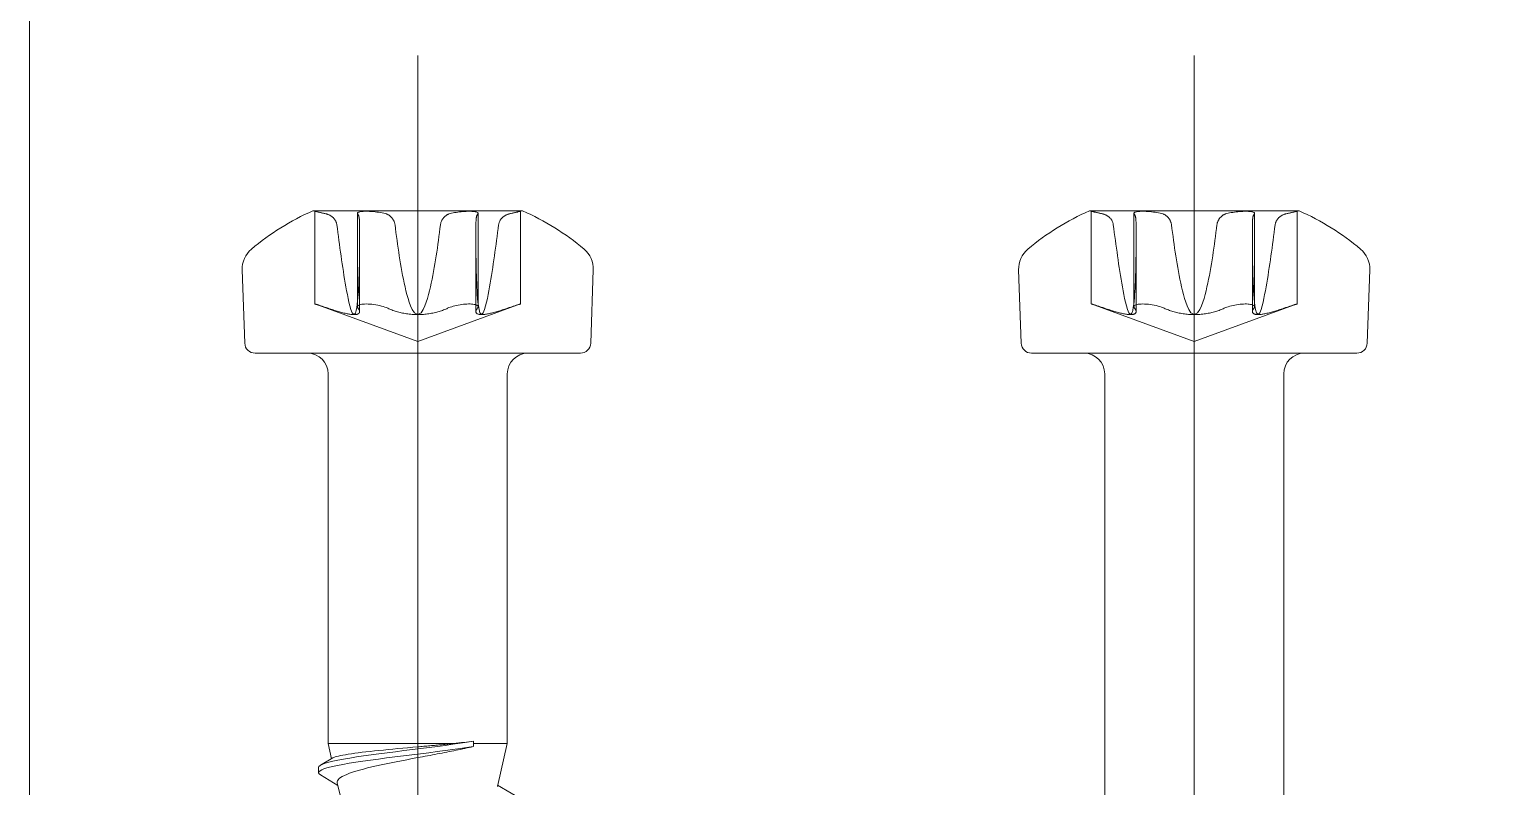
# Model space of a CAD drawing. Header units: millimetres. Extents: x 1459 to 16731, y 971 to 8404.
# Drawn here: x 5589.51 to 5618.01, y 2015.85 to 2030.46 of the extents above; entities that cross this region are included whole.
import ezdxf

# ---------------------------------------------------------------- set-up
doc = ezdxf.new("R2010")
doc.units = ezdxf.units.MM
doc.header["$LTSCALE"] = 0.5
doc.linetypes.add('CENTER', pattern=[50.8, 31.75, -6.35, 6.35, -6.35])
doc.linetypes.add('HIDDEN', pattern=[9.525, 6.35, -3.175])
doc.layers.get('0').update_dxf_attribs({"lineweight": 20})
doc.layers.add('Quincaillerie', color=150, linetype='Continuous', lineweight=20)

# ---------------------------------------------------------------- blocks, each defined once
blk = doc.blocks.new('4970082')
at = {"color": 1, "linetype": 'CENTER'}
blk.add_line((0, 5.75), (0, -24.003), dxfattribs=at)
for p, q in [((-2.025, 2.75), (2.025, 2.75)), ((-3.342, 0.193), (-3.392, 1.609)), ((3.342, 0.193), (3.392, 1.609)), ((-3.142, 0), (3.142, 0)), ((-1.73, -0.4), (-1.73, -7.538)), ((1.73, -0.4), (1.73, -7.538)), ((0.691, -7.538), (-1.73, -7.538)), ((-1.663, -7.831), (-1.73, -7.538)), ((1.079, -7.538), (1.079, -7.492)), ((1.73, -7.538), (1.079, -7.538)), ((1.079, -7.593), (1.079, -7.538)), ((1.539, -8.368), (1.73, -7.538)), ((-1.877, -7.956), (-1.638, -7.816)), ((-1.916, -8.101), (-1.916, -8.001)), ((-1.544, -8.346), (-1.879, -8.145)), ((-1.5, -8.535), (-1.554, -8.3)), ((1.544, -8.344), (2.066, -8.652))]:
    blk.add_line(p, q)
at = {"linetype": 'HIDDEN', "ltscale": 0.344074}
for p, q in [((-1.988, 2.741), (-2.022, 2.75)), ((1.988, 2.741), (2.022, 2.75))]:
    blk.add_line(p, q, dxfattribs=at)
at = {"linetype": 'HIDDEN', "ltscale": 21.647024}
for p, q in [((-1.988, 2.741), (-1.988, 0.95)), ((1.988, 2.741), (1.988, 0.95))]:
    blk.add_line(p, q, dxfattribs=at)
at = {"linetype": 'HIDDEN', "ltscale": 21.818047}
for p, q in [((-1.165, 2.701), (-1.165, 0.896)), ((1.165, 2.701), (1.165, 0.896))]:
    blk.add_line(p, q, dxfattribs=at)
at = {"linetype": 'HIDDEN', "ltscale": 17.084936}
for p, q in [((-1.123, 2.216), (-1.123, 0.803)), ((1.123, 2.216), (1.123, 0.803))]:
    blk.add_line(p, q, dxfattribs=at)
at = {"linetype": 'HIDDEN', "ltscale": 17.046312}
for q in [(-1.988, 0.95), (1.988, 0.95)]:
    blk.add_line((0, 0.227), q, dxfattribs=at)
at = {"linetype": 'HIDDEN', "ltscale": 4.042325, "flags": 128}
for points in [[(-1.76, 2.688), (-1.777, 2.692), (-1.792, 2.695), (-1.808, 2.699), (-1.823, 2.703), (-1.837, 2.706), (-1.852, 2.71), (-1.865, 2.713), (-1.878, 2.716), (-1.891, 2.719), (-1.902, 2.721), (-1.914, 2.724), (-1.924, 2.726), (-1.934, 2.729), (-1.943, 2.731), (-1.951, 2.733), (-1.959, 2.734), (-1.965, 2.736), (-1.971, 2.737), (-1.976, 2.738), (-1.98, 2.739), (-1.983, 2.74), (-1.986, 2.74), (-1.987, 2.741), (-1.988, 2.741)], [(1.76, 2.688), (1.777, 2.692), (1.792, 2.695), (1.808, 2.699), (1.823, 2.703), (1.837, 2.706), (1.852, 2.71), (1.865, 2.713), (1.878, 2.716), (1.891, 2.719), (1.902, 2.721), (1.914, 2.724), (1.924, 2.726), (1.934, 2.729), (1.943, 2.731), (1.951, 2.733), (1.959, 2.734), (1.965, 2.736), (1.971, 2.737), (1.976, 2.738), (1.98, 2.739), (1.983, 2.74), (1.986, 2.74), (1.987, 2.741), (1.988, 2.741)]]:
    blk.add_lwpolyline(points, dxfattribs=at)
at = {"linetype": 'HIDDEN', "ltscale": 0.311195, "flags": 128}
for points in [[(-1.731, 2.678), (-1.732, 2.679), (-1.733, 2.679), (-1.734, 2.68), (-1.735, 2.68), (-1.737, 2.681), (-1.738, 2.681), (-1.739, 2.681), (-1.74, 2.682), (-1.742, 2.682), (-1.743, 2.683), (-1.744, 2.683), (-1.745, 2.683), (-1.747, 2.684), (-1.748, 2.684), (-1.749, 2.685), (-1.75, 2.685), (-1.752, 2.685), (-1.753, 2.686), (-1.754, 2.686), (-1.755, 2.686), (-1.757, 2.687), (-1.758, 2.687), (-1.759, 2.687), (-1.76, 2.688)], [(1.76, 2.688), (1.759, 2.687), (1.758, 2.687), (1.757, 2.687), (1.755, 2.686), (1.754, 2.686), (1.753, 2.686), (1.752, 2.685), (1.75, 2.685), (1.749, 2.685), (1.748, 2.684), (1.747, 2.684), (1.745, 2.683), (1.744, 2.683), (1.743, 2.683), (1.742, 2.682), (1.74, 2.682), (1.739, 2.681), (1.738, 2.681), (1.737, 2.681), (1.735, 2.68), (1.734, 2.68), (1.733, 2.679), (1.732, 2.679), (1.731, 2.678)]]:
    blk.add_lwpolyline(points, dxfattribs=at)
at = {"linetype": 'HIDDEN', "ltscale": 2.656671, "flags": 128}
for points in [[(-1.731, 2.678), (-1.72, 2.674), (-1.71, 2.67), (-1.699, 2.665), (-1.69, 2.659), (-1.68, 2.653), (-1.671, 2.647), (-1.662, 2.641), (-1.653, 2.634), (-1.644, 2.627), (-1.636, 2.619), (-1.628, 2.611), (-1.621, 2.603), (-1.613, 2.595), (-1.607, 2.586), (-1.6, 2.576), (-1.594, 2.567), (-1.588, 2.557), (-1.583, 2.547), (-1.578, 2.537), (-1.574, 2.526), (-1.571, 2.515), (-1.568, 2.504), (-1.565, 2.493), (-1.563, 2.481)], [(1.153, 2.678), (1.15, 2.674), (1.147, 2.67), (1.145, 2.665), (1.142, 2.659), (1.14, 2.653), (1.138, 2.647), (1.137, 2.641), (1.135, 2.634), (1.133, 2.627), (1.132, 2.619), (1.131, 2.611), (1.13, 2.603), (1.129, 2.595), (1.128, 2.586), (1.127, 2.576), (1.127, 2.567), (1.126, 2.557), (1.126, 2.547), (1.125, 2.537), (1.125, 2.526), (1.125, 2.515), (1.125, 2.504), (1.124, 2.493), (1.124, 2.481)], [(1.731, 2.678), (1.72, 2.674), (1.71, 2.67), (1.699, 2.665), (1.69, 2.659), (1.68, 2.653), (1.671, 2.647), (1.662, 2.641), (1.653, 2.634), (1.644, 2.627), (1.636, 2.619), (1.628, 2.611), (1.621, 2.603), (1.613, 2.595), (1.607, 2.586), (1.6, 2.576), (1.594, 2.567), (1.588, 2.557), (1.583, 2.547), (1.578, 2.537), (1.574, 2.526), (1.571, 2.515), (1.568, 2.504), (1.565, 2.493), (1.563, 2.481)]]:
    blk.add_lwpolyline(points, dxfattribs=at)
at = {"linetype": 'HIDDEN', "ltscale": 8.081257, "flags": 128}
blk.add_lwpolyline([(-0.601, 2.688), (-0.628, 2.695), (-0.658, 2.703), (-0.689, 2.71), (-0.722, 2.716), (-0.755, 2.721), (-0.79, 2.726), (-0.825, 2.731), (-0.86, 2.734), (-0.895, 2.737), (-0.929, 2.739), (-0.962, 2.74), (-0.993, 2.741), (-1.023, 2.74), (-1.051, 2.739), (-1.076, 2.737), (-1.098, 2.734), (-1.118, 2.731), (-1.134, 2.726), (-1.147, 2.721), (-1.156, 2.716), (-1.162, 2.71), (-1.165, 2.703), (-1.164, 2.695), (-1.16, 2.688)], dxfattribs=at)
at = {"linetype": 'HIDDEN', "ltscale": 0.311194, "flags": 128}
for points in [[(-1.16, 2.688), (-1.16, 2.687), (-1.159, 2.687), (-1.159, 2.687), (-1.159, 2.686), (-1.158, 2.686), (-1.158, 2.686), (-1.158, 2.685), (-1.158, 2.685), (-1.157, 2.685), (-1.157, 2.684), (-1.157, 2.684), (-1.157, 2.683), (-1.156, 2.683), (-1.156, 2.683), (-1.156, 2.682), (-1.155, 2.682), (-1.155, 2.681), (-1.155, 2.681), (-1.154, 2.681), (-1.154, 2.68), (-1.154, 2.68), (-1.153, 2.679), (-1.153, 2.679), (-1.153, 2.678)], [(-0.578, 2.678), (-0.579, 2.679), (-0.58, 2.679), (-0.58, 2.68), (-0.581, 2.68), (-0.582, 2.681), (-0.583, 2.681), (-0.584, 2.681), (-0.585, 2.682), (-0.586, 2.682), (-0.587, 2.683), (-0.588, 2.683), (-0.589, 2.683), (-0.59, 2.684), (-0.591, 2.684), (-0.592, 2.685), (-0.593, 2.685), (-0.594, 2.685), (-0.595, 2.686), (-0.596, 2.686), (-0.597, 2.686), (-0.598, 2.687), (-0.599, 2.687), (-0.6, 2.687), (-0.601, 2.688)], [(0.601, 2.688), (0.6, 2.687), (0.599, 2.687), (0.598, 2.687), (0.597, 2.686), (0.596, 2.686), (0.595, 2.686), (0.594, 2.685), (0.593, 2.685), (0.592, 2.685), (0.591, 2.684), (0.59, 2.684), (0.589, 2.683), (0.588, 2.683), (0.587, 2.683), (0.586, 2.682), (0.585, 2.682), (0.584, 2.681), (0.583, 2.681), (0.582, 2.681), (0.581, 2.68), (0.58, 2.68), (0.58, 2.679), (0.579, 2.679), (0.578, 2.678)]]:
    blk.add_lwpolyline(points, dxfattribs=at)
at = {"linetype": 'HIDDEN', "ltscale": 2.656772, "flags": 128}
blk.add_lwpolyline([(-1.124, 2.481), (-1.124, 2.493), (-1.125, 2.504), (-1.125, 2.515), (-1.125, 2.526), (-1.125, 2.536), (-1.126, 2.547), (-1.126, 2.557), (-1.127, 2.567), (-1.127, 2.576), (-1.128, 2.585), (-1.129, 2.594), (-1.13, 2.603), (-1.131, 2.611), (-1.132, 2.619), (-1.133, 2.627), (-1.135, 2.634), (-1.137, 2.641), (-1.138, 2.647), (-1.14, 2.653), (-1.143, 2.659), (-1.145, 2.665), (-1.147, 2.67), (-1.15, 2.674), (-1.153, 2.678)], dxfattribs=at)
at = {"linetype": 'HIDDEN', "ltscale": 2.656672, "flags": 128}
blk.add_lwpolyline([(-0.578, 2.678), (-0.57, 2.674), (-0.562, 2.67), (-0.555, 2.665), (-0.547, 2.659), (-0.54, 2.653), (-0.532, 2.647), (-0.525, 2.641), (-0.518, 2.634), (-0.511, 2.627), (-0.504, 2.619), (-0.497, 2.611), (-0.491, 2.603), (-0.485, 2.595), (-0.479, 2.586), (-0.473, 2.576), (-0.467, 2.567), (-0.462, 2.557), (-0.458, 2.547), (-0.453, 2.537), (-0.449, 2.526), (-0.446, 2.515), (-0.443, 2.504), (-0.441, 2.493), (-0.439, 2.481)], dxfattribs=at)
at = {"linetype": 'HIDDEN', "ltscale": 2.656773, "flags": 128}
blk.add_lwpolyline([(0.439, 2.481), (0.441, 2.493), (0.443, 2.504), (0.446, 2.515), (0.449, 2.526), (0.453, 2.536), (0.457, 2.547), (0.462, 2.557), (0.467, 2.567), (0.473, 2.576), (0.478, 2.585), (0.484, 2.594), (0.491, 2.603), (0.497, 2.611), (0.504, 2.619), (0.511, 2.627), (0.518, 2.634), (0.525, 2.641), (0.532, 2.647), (0.54, 2.653), (0.547, 2.659), (0.555, 2.665), (0.562, 2.67), (0.57, 2.674), (0.578, 2.678)], dxfattribs=at)
at = {"linetype": 'HIDDEN', "ltscale": 7.484198, "flags": 128}
blk.add_lwpolyline([(1.165, 2.701), (1.164, 2.708), (1.159, 2.714), (1.152, 2.719), (1.141, 2.724), (1.128, 2.728), (1.112, 2.732), (1.093, 2.735), (1.072, 2.737), (1.048, 2.739), (1.022, 2.74), (0.995, 2.741), (0.966, 2.74), (0.936, 2.739), (0.904, 2.738), (0.872, 2.735), (0.84, 2.732), (0.807, 2.729), (0.775, 2.724), (0.743, 2.719), (0.712, 2.714), (0.682, 2.708), (0.653, 2.702), (0.626, 2.695), (0.601, 2.688)], dxfattribs=at)
at = {"linetype": 'HIDDEN', "ltscale": 0.311201, "flags": 128}
blk.add_lwpolyline([(1.153, 2.678), (1.153, 2.679), (1.153, 2.679), (1.154, 2.68), (1.154, 2.68), (1.154, 2.681), (1.155, 2.681), (1.155, 2.681), (1.155, 2.682), (1.156, 2.682), (1.156, 2.683), (1.156, 2.683), (1.157, 2.683), (1.157, 2.684), (1.157, 2.684), (1.157, 2.685), (1.158, 2.685), (1.158, 2.685), (1.158, 2.686), (1.159, 2.686), (1.159, 2.686), (1.159, 2.687), (1.159, 2.687), (1.16, 2.687), (1.16, 2.688)], dxfattribs=at)
at = {"linetype": 'HIDDEN', "ltscale": 0.598404, "flags": 128}
blk.add_lwpolyline([(1.16, 2.688), (1.16, 2.688), (1.161, 2.689), (1.161, 2.689), (1.161, 2.69), (1.162, 2.691), (1.162, 2.691), (1.162, 2.692), (1.163, 2.692), (1.163, 2.693), (1.163, 2.693), (1.164, 2.694), (1.164, 2.695), (1.164, 2.695), (1.164, 2.696), (1.164, 2.696), (1.165, 2.697), (1.165, 2.697), (1.165, 2.698), (1.165, 2.698), (1.165, 2.699), (1.165, 2.7), (1.165, 2.7), (1.165, 2.701), (1.165, 2.701)], dxfattribs=at)
at = {"linetype": 'HIDDEN', "ltscale": 22.125736, "flags": 128}
for points in [[(-1.563, 2.481), (-1.553, 2.406), (-1.544, 2.33), (-1.533, 2.255), (-1.523, 2.179), (-1.513, 2.104), (-1.503, 2.028), (-1.492, 1.953), (-1.481, 1.878), (-1.471, 1.802), (-1.46, 1.727), (-1.448, 1.652), (-1.437, 1.577), (-1.425, 1.502), (-1.413, 1.428), (-1.4, 1.353), (-1.387, 1.279), (-1.374, 1.205), (-1.36, 1.131), (-1.345, 1.058), (-1.329, 0.985), (-1.311, 0.914), (-1.291, 0.844), (-1.266, 0.781), (-1.232, 0.744)], [(-0.439, 2.481), (-0.43, 2.406), (-0.42, 2.33), (-0.41, 2.255), (-0.4, 2.179), (-0.39, 2.104), (-0.379, 2.028), (-0.368, 1.953), (-0.356, 1.878), (-0.344, 1.802), (-0.332, 1.727), (-0.319, 1.652), (-0.306, 1.577), (-0.292, 1.502), (-0.277, 1.428), (-0.262, 1.353), (-0.245, 1.279), (-0.228, 1.205), (-0.209, 1.131), (-0.188, 1.058), (-0.165, 0.985), (-0.138, 0.914), (-0.106, 0.844), (-0.064, 0.781), (0, 0.744)], [(1.124, 2.481), (1.124, 2.406), (1.123, 2.33), (1.123, 2.255), (1.123, 2.179), (1.123, 2.104), (1.124, 2.028), (1.124, 1.953), (1.125, 1.878), (1.126, 1.802), (1.127, 1.727), (1.129, 1.652), (1.131, 1.577), (1.133, 1.502), (1.136, 1.428), (1.139, 1.353), (1.142, 1.279), (1.146, 1.205), (1.151, 1.131), (1.157, 1.058), (1.164, 0.985), (1.173, 0.914), (1.185, 0.844), (1.202, 0.781), (1.232, 0.744)]]:
    blk.add_lwpolyline(points, dxfattribs=at)
at = {"linetype": 'HIDDEN', "ltscale": 22.12549, "flags": 128}
for points in [[(0, 0.744), (0.065, 0.782), (0.107, 0.846), (0.139, 0.915), (0.165, 0.987), (0.189, 1.059), (0.209, 1.133), (0.228, 1.206), (0.246, 1.28), (0.262, 1.354), (0.278, 1.429), (0.292, 1.503), (0.306, 1.578), (0.319, 1.653), (0.332, 1.728), (0.345, 1.803), (0.357, 1.878), (0.368, 1.953), (0.379, 2.029), (0.39, 2.104), (0.4, 2.179), (0.41, 2.255), (0.42, 2.33), (0.43, 2.406), (0.439, 2.481)], [(1.232, 0.744), (1.267, 0.782), (1.292, 0.846), (1.312, 0.915), (1.329, 0.987), (1.345, 1.059), (1.36, 1.133), (1.374, 1.206), (1.388, 1.28), (1.401, 1.354), (1.413, 1.429), (1.425, 1.503), (1.437, 1.578), (1.448, 1.653), (1.46, 1.728), (1.471, 1.803), (1.482, 1.878), (1.492, 1.953), (1.503, 2.029), (1.513, 2.104), (1.523, 2.179), (1.534, 2.255), (1.544, 2.33), (1.553, 2.406), (1.563, 2.481)]]:
    blk.add_lwpolyline(points, dxfattribs=at)
at = {"linetype": 'HIDDEN', "ltscale": 18.89488, "flags": 128}
blk.add_lwpolyline([(-1.232, 0.744), (-1.205, 0.774), (-1.189, 0.826), (-1.177, 0.884), (-1.169, 0.945), (-1.162, 1.006), (-1.156, 1.068), (-1.151, 1.131), (-1.147, 1.194), (-1.143, 1.257), (-1.14, 1.32), (-1.137, 1.383), (-1.135, 1.447), (-1.133, 1.511), (-1.131, 1.575), (-1.129, 1.638), (-1.128, 1.702), (-1.127, 1.766), (-1.126, 1.831), (-1.125, 1.895), (-1.124, 1.959), (-1.124, 2.023), (-1.124, 2.088), (-1.123, 2.152), (-1.123, 2.216)], dxfattribs=at)
at = {"linetype": 'HIDDEN', "ltscale": 4.389503, "flags": 128}
blk.add_lwpolyline([(-1.731, 0.868), (-1.748, 0.874), (-1.766, 0.88), (-1.783, 0.885), (-1.799, 0.891), (-1.815, 0.896), (-1.831, 0.901), (-1.846, 0.906), (-1.861, 0.911), (-1.875, 0.915), (-1.889, 0.92), (-1.902, 0.924), (-1.914, 0.927), (-1.925, 0.931), (-1.935, 0.934), (-1.945, 0.937), (-1.954, 0.94), (-1.961, 0.942), (-1.968, 0.944), (-1.974, 0.946), (-1.979, 0.947), (-1.983, 0.949), (-1.985, 0.949), (-1.987, 0.95), (-1.988, 0.95)], dxfattribs=at)
at = {"linetype": 'HIDDEN', "ltscale": 6.259865, "flags": 128}
for points in [[(-1.232, 0.744), (-1.246, 0.745), (-1.261, 0.745), (-1.277, 0.747), (-1.293, 0.749), (-1.31, 0.751), (-1.328, 0.754), (-1.346, 0.757), (-1.365, 0.761), (-1.385, 0.765), (-1.405, 0.77), (-1.425, 0.775), (-1.446, 0.78), (-1.468, 0.786), (-1.49, 0.792), (-1.513, 0.798), (-1.536, 0.805), (-1.559, 0.812), (-1.582, 0.82), (-1.606, 0.827), (-1.631, 0.835), (-1.655, 0.843), (-1.68, 0.851), (-1.705, 0.859), (-1.731, 0.868)], [(1.232, 0.744), (1.218, 0.745), (1.206, 0.745), (1.194, 0.747), (1.184, 0.749), (1.174, 0.751), (1.165, 0.754), (1.157, 0.757), (1.15, 0.761), (1.143, 0.765), (1.138, 0.77), (1.133, 0.775), (1.13, 0.78), (1.127, 0.786), (1.125, 0.792), (1.124, 0.798), (1.124, 0.805), (1.124, 0.812), (1.126, 0.82), (1.128, 0.827), (1.131, 0.835), (1.136, 0.843), (1.14, 0.851), (1.146, 0.859), (1.153, 0.868)]]:
    blk.add_lwpolyline(points, dxfattribs=at)
at = {"linetype": 'HIDDEN', "ltscale": 8.775387, "flags": 128}
blk.add_lwpolyline([(-0.578, 0.868), (-0.605, 0.88), (-0.635, 0.891), (-0.666, 0.901), (-0.7, 0.911), (-0.736, 0.92), (-0.773, 0.927), (-0.81, 0.934), (-0.848, 0.94), (-0.886, 0.944), (-0.923, 0.947), (-0.959, 0.949), (-0.993, 0.95), (-1.026, 0.949), (-1.055, 0.947), (-1.082, 0.944), (-1.105, 0.94), (-1.125, 0.934), (-1.141, 0.927), (-1.153, 0.92), (-1.161, 0.911), (-1.165, 0.901), (-1.165, 0.891), (-1.161, 0.88), (-1.153, 0.868)], dxfattribs=at)
at = {"linetype": 'HIDDEN', "ltscale": 2.175768, "flags": 128}
blk.add_lwpolyline([(-1.153, 0.868), (-1.15, 0.865), (-1.148, 0.862), (-1.146, 0.859), (-1.144, 0.856), (-1.142, 0.853), (-1.14, 0.85), (-1.138, 0.848), (-1.136, 0.845), (-1.135, 0.842), (-1.133, 0.839), (-1.132, 0.836), (-1.131, 0.834), (-1.13, 0.831), (-1.128, 0.828), (-1.127, 0.826), (-1.127, 0.823), (-1.126, 0.82), (-1.125, 0.818), (-1.125, 0.815), (-1.124, 0.813), (-1.124, 0.81), (-1.124, 0.808), (-1.123, 0.805), (-1.123, 0.803)], dxfattribs=at)
at = {"linetype": 'HIDDEN', "ltscale": 6.259864, "flags": 128}
blk.add_lwpolyline([(0, 0.744), (-0.028, 0.745), (-0.055, 0.745), (-0.082, 0.747), (-0.109, 0.749), (-0.136, 0.751), (-0.163, 0.754), (-0.189, 0.757), (-0.215, 0.761), (-0.241, 0.765), (-0.267, 0.77), (-0.292, 0.775), (-0.317, 0.78), (-0.341, 0.786), (-0.365, 0.792), (-0.389, 0.798), (-0.412, 0.805), (-0.434, 0.812), (-0.457, 0.82), (-0.478, 0.827), (-0.499, 0.835), (-0.52, 0.843), (-0.54, 0.851), (-0.559, 0.859), (-0.578, 0.868)], dxfattribs=at)
at = {"linetype": 'HIDDEN', "ltscale": 6.26229, "flags": 128}
for points in [[(0.578, 0.868), (0.559, 0.859), (0.54, 0.851), (0.52, 0.843), (0.5, 0.835), (0.479, 0.827), (0.457, 0.82), (0.435, 0.812), (0.413, 0.805), (0.39, 0.798), (0.366, 0.792), (0.342, 0.786), (0.318, 0.78), (0.293, 0.775), (0.268, 0.77), (0.242, 0.765), (0.216, 0.761), (0.19, 0.757), (0.163, 0.754), (0.137, 0.751), (0.11, 0.749), (0.083, 0.747), (0.055, 0.745), (0.028, 0.745), (0, 0.744)], [(1.731, 0.868), (1.705, 0.859), (1.68, 0.851), (1.655, 0.843), (1.631, 0.835), (1.607, 0.827), (1.583, 0.82), (1.559, 0.812), (1.536, 0.805), (1.513, 0.798), (1.491, 0.792), (1.469, 0.786), (1.447, 0.78), (1.426, 0.775), (1.405, 0.77), (1.385, 0.765), (1.365, 0.761), (1.346, 0.757), (1.328, 0.754), (1.31, 0.751), (1.293, 0.749), (1.277, 0.747), (1.261, 0.745), (1.246, 0.745), (1.232, 0.744)]]:
    blk.add_lwpolyline(points, dxfattribs=at)
at = {"linetype": 'HIDDEN', "ltscale": 7.852842, "flags": 128}
blk.add_lwpolyline([(1.165, 0.896), (1.164, 0.905), (1.159, 0.914), (1.151, 0.921), (1.139, 0.928), (1.125, 0.934), (1.108, 0.939), (1.087, 0.943), (1.064, 0.946), (1.039, 0.949), (1.011, 0.95), (0.982, 0.95), (0.95, 0.949), (0.918, 0.947), (0.885, 0.944), (0.851, 0.94), (0.817, 0.935), (0.783, 0.929), (0.75, 0.923), (0.717, 0.915), (0.686, 0.907), (0.656, 0.898), (0.628, 0.889), (0.602, 0.879), (0.578, 0.868)], dxfattribs=at)
at = {"linetype": 'HIDDEN', "ltscale": 4.389737, "flags": 128}
blk.add_lwpolyline([(1.988, 0.95), (1.987, 0.95), (1.985, 0.949), (1.983, 0.949), (1.979, 0.947), (1.974, 0.946), (1.968, 0.944), (1.962, 0.942), (1.954, 0.94), (1.945, 0.937), (1.936, 0.934), (1.925, 0.931), (1.914, 0.927), (1.902, 0.924), (1.889, 0.92), (1.875, 0.915), (1.861, 0.911), (1.846, 0.906), (1.831, 0.901), (1.815, 0.896), (1.799, 0.891), (1.783, 0.885), (1.766, 0.88), (1.748, 0.874), (1.731, 0.868)], dxfattribs=at)
at = {"linetype": 'HIDDEN', "ltscale": 4.086455, "flags": 128}
blk.add_lwpolyline([(-1.123, 0.803), (-1.123, 0.799), (-1.124, 0.794), (-1.125, 0.79), (-1.126, 0.786), (-1.128, 0.782), (-1.13, 0.779), (-1.133, 0.775), (-1.135, 0.772), (-1.139, 0.769), (-1.142, 0.766), (-1.146, 0.763), (-1.151, 0.76), (-1.155, 0.758), (-1.16, 0.755), (-1.166, 0.753), (-1.172, 0.752), (-1.178, 0.75), (-1.184, 0.748), (-1.191, 0.747), (-1.199, 0.746), (-1.206, 0.745), (-1.215, 0.745), (-1.223, 0.744), (-1.232, 0.744)], dxfattribs=at)
at = {"flags": 128}
for points in [[(-1.916, -8.001), (-1.908, -7.981), (-1.884, -7.961), (-1.845, -7.94), (-1.79, -7.92), (-1.72, -7.899), (-1.637, -7.879), (-1.541, -7.859), (-1.433, -7.838), (-1.314, -7.818), (-1.185, -7.798), (-1.047, -7.777), (-0.901, -7.757), (-0.749, -7.736), (-0.592, -7.716), (-0.431, -7.696), (-0.268, -7.675), (-0.104, -7.655), (0.059, -7.635), (0.221, -7.614), (0.379, -7.594), (0.532, -7.574), (0.68, -7.553), (0.821, -7.533), (0.955, -7.512), (1.079, -7.492)], [(-1.879, -8.145), (-1.905, -8.125), (-1.916, -8.104), (-1.91, -8.084), (-1.888, -8.063), (-1.851, -8.043), (-1.798, -8.022), (-1.729, -8.002), (-1.647, -7.981), (-1.552, -7.961), (-1.444, -7.94), (-1.326, -7.92), (-1.197, -7.899), (-1.059, -7.879), (-0.913, -7.858), (-0.76, -7.838), (-0.602, -7.817), (-0.441, -7.797), (-0.277, -7.776), (-0.112, -7.756), (0.052, -7.735), (0.215, -7.715), (0.374, -7.695), (0.528, -7.674), (0.676, -7.654), (0.818, -7.634), (0.95, -7.615), (1.073, -7.596)], [(-1.638, -7.816), (-1.62, -7.807), (-1.596, -7.798), (-1.566, -7.789), (-1.531, -7.78), (-1.491, -7.771), (-1.446, -7.762), (-1.396, -7.754), (-1.341, -7.744), (-1.281, -7.735), (-1.216, -7.726), (-1.148, -7.717), (-1.076, -7.708), (-1, -7.699), (-0.921, -7.69), (-0.838, -7.682), (-0.752, -7.673), (-0.664, -7.664), (-0.574, -7.655), (-0.481, -7.646), (-0.387, -7.637), (-0.291, -7.628), (-0.195, -7.619), (-0.097, -7.61), (0, -7.602)], [(0, -7.602), (0.029, -7.599), (0.059, -7.596), (0.088, -7.594), (0.117, -7.591), (0.147, -7.588), (0.176, -7.586), (0.206, -7.583), (0.235, -7.581), (0.264, -7.578), (0.294, -7.575), (0.323, -7.573), (0.352, -7.57), (0.381, -7.567), (0.41, -7.565), (0.439, -7.562), (0.467, -7.56), (0.496, -7.557), (0.524, -7.554), (0.552, -7.552), (0.58, -7.549), (0.608, -7.546), (0.636, -7.544), (0.664, -7.541), (0.691, -7.538)], [(1.073, -7.596), (1.033, -7.606), (0.993, -7.615), (0.952, -7.624), (0.911, -7.633), (0.869, -7.642), (0.827, -7.651), (0.784, -7.66), (0.741, -7.669), (0.697, -7.678), (0.653, -7.686), (0.608, -7.695), (0.562, -7.704), (0.516, -7.713), (0.47, -7.722), (0.424, -7.73), (0.378, -7.739), (0.331, -7.748), (0.284, -7.757), (0.237, -7.766), (0.19, -7.775), (0.143, -7.784), (0.095, -7.792), (0.048, -7.801), (0, -7.81)], [(0, -7.81), (-0.106, -7.83), (-0.21, -7.85), (-0.313, -7.869), (-0.415, -7.889), (-0.515, -7.909), (-0.612, -7.929), (-0.707, -7.949), (-0.799, -7.97), (-0.886, -7.99), (-0.97, -8.01), (-1.05, -8.031), (-1.125, -8.051), (-1.194, -8.071), (-1.258, -8.092), (-1.317, -8.112), (-1.37, -8.133), (-1.416, -8.154), (-1.457, -8.174), (-1.49, -8.195), (-1.517, -8.216), (-1.537, -8.237), (-1.55, -8.258), (-1.556, -8.279), (-1.554, -8.3)]]:
    blk.add_lwpolyline(points, dxfattribs=at)
for centre, radius, start, end in [((0, -1.822), 5, 113.8911, 129.9921), ((0, -1.822), 5, 50.0079, 66.1089), ((-2.892, 1.626), 0.5, 129.9921, 182), ((2.892, 1.626), 0.5, 358, 50.0079), ((-3.142, 0.2), 0.2, 182, 270), ((-2.13, -0.4), 0.4, 0, 90), ((2.13, -0.4), 0.4, 90, 180), ((3.142, 0.2), 0.2, 270, 358)]:
    blk.add_arc(centre, radius, start, end)
at = {"linetype": 'HIDDEN', "ltscale": 2.549482}
blk.add_ellipse((-14.909, 5.003), major_axis=(-2.638, 22.667), ratio=0.596974, start_param=4.520073, end_param=4.53181, dxfattribs=at)
at = {"linetype": 'HIDDEN', "ltscale": 0.923414}
blk.add_ellipse((0.803, 0.824), major_axis=(0.362, 0.078), ratio=0.265074, start_param=5.96322, end_param=6.225364, dxfattribs=at)
blk.add_ellipse((-0.009, -7.518), major_axis=(1.741, 0.154), ratio=0.0513, start_param=-1.161551, end_param=-0.900632)
blk = doc.blocks.new('4970081')
at = {"color": 1, "linetype": 'CENTER'}
blk.add_line((0, 5.75), (0, -42.003), dxfattribs=at)
for p, q in [((-2.025, 2.75), (2.025, 2.75)), ((-3.342, 0.193), (-3.392, 1.609)), ((3.342, 0.193), (3.392, 1.609)), ((-3.142, 0), (3.142, 0)), ((-1.73, -0.4), (-1.73, -25.538)), ((1.73, -0.4), (1.73, -25.538))]:
    blk.add_line(p, q)
at = {"linetype": 'HIDDEN', "ltscale": 0.344074}
for p, q in [((-1.988, 2.741), (-2.022, 2.75)), ((1.988, 2.741), (2.022, 2.75))]:
    blk.add_line(p, q, dxfattribs=at)
at = {"linetype": 'HIDDEN', "ltscale": 21.647024}
for p, q in [((-1.988, 2.741), (-1.988, 0.95)), ((1.988, 2.741), (1.988, 0.95))]:
    blk.add_line(p, q, dxfattribs=at)
at = {"linetype": 'HIDDEN', "ltscale": 21.818047}
for p, q in [((-1.165, 2.701), (-1.165, 0.896)), ((1.165, 2.701), (1.165, 0.896))]:
    blk.add_line(p, q, dxfattribs=at)
at = {"linetype": 'HIDDEN', "ltscale": 17.084936}
for p, q in [((-1.123, 2.216), (-1.123, 0.803)), ((1.123, 2.216), (1.123, 0.803))]:
    blk.add_line(p, q, dxfattribs=at)
at = {"linetype": 'HIDDEN', "ltscale": 17.046312}
for q in [(-1.988, 0.95), (1.988, 0.95)]:
    blk.add_line((0, 0.227), q, dxfattribs=at)
at = {"linetype": 'HIDDEN', "ltscale": 4.042325, "flags": 128}
for points in [[(-1.76, 2.688), (-1.777, 2.692), (-1.792, 2.695), (-1.808, 2.699), (-1.823, 2.703), (-1.837, 2.706), (-1.852, 2.71), (-1.865, 2.713), (-1.878, 2.716), (-1.891, 2.719), (-1.902, 2.721), (-1.914, 2.724), (-1.924, 2.726), (-1.934, 2.729), (-1.943, 2.731), (-1.951, 2.733), (-1.959, 2.734), (-1.965, 2.736), (-1.971, 2.737), (-1.976, 2.738), (-1.98, 2.739), (-1.983, 2.74), (-1.986, 2.74), (-1.987, 2.741), (-1.988, 2.741)], [(1.76, 2.688), (1.777, 2.692), (1.792, 2.695), (1.808, 2.699), (1.823, 2.703), (1.837, 2.706), (1.852, 2.71), (1.865, 2.713), (1.878, 2.716), (1.891, 2.719), (1.902, 2.721), (1.914, 2.724), (1.924, 2.726), (1.934, 2.729), (1.943, 2.731), (1.951, 2.733), (1.959, 2.734), (1.965, 2.736), (1.971, 2.737), (1.976, 2.738), (1.98, 2.739), (1.983, 2.74), (1.986, 2.74), (1.987, 2.741), (1.988, 2.741)]]:
    blk.add_lwpolyline(points, dxfattribs=at)
at = {"linetype": 'HIDDEN', "ltscale": 0.311195, "flags": 128}
for points in [[(-1.731, 2.678), (-1.732, 2.679), (-1.733, 2.679), (-1.734, 2.68), (-1.735, 2.68), (-1.737, 2.681), (-1.738, 2.681), (-1.739, 2.681), (-1.74, 2.682), (-1.742, 2.682), (-1.743, 2.683), (-1.744, 2.683), (-1.745, 2.683), (-1.747, 2.684), (-1.748, 2.684), (-1.749, 2.685), (-1.75, 2.685), (-1.752, 2.685), (-1.753, 2.686), (-1.754, 2.686), (-1.755, 2.686), (-1.757, 2.687), (-1.758, 2.687), (-1.759, 2.687), (-1.76, 2.688)], [(1.76, 2.688), (1.759, 2.687), (1.758, 2.687), (1.757, 2.687), (1.755, 2.686), (1.754, 2.686), (1.753, 2.686), (1.752, 2.685), (1.75, 2.685), (1.749, 2.685), (1.748, 2.684), (1.747, 2.684), (1.745, 2.683), (1.744, 2.683), (1.743, 2.683), (1.742, 2.682), (1.74, 2.682), (1.739, 2.681), (1.738, 2.681), (1.737, 2.681), (1.735, 2.68), (1.734, 2.68), (1.733, 2.679), (1.732, 2.679), (1.731, 2.678)]]:
    blk.add_lwpolyline(points, dxfattribs=at)
at = {"linetype": 'HIDDEN', "ltscale": 2.656671, "flags": 128}
for points in [[(-1.731, 2.678), (-1.72, 2.674), (-1.71, 2.67), (-1.699, 2.665), (-1.69, 2.659), (-1.68, 2.653), (-1.671, 2.647), (-1.662, 2.641), (-1.653, 2.634), (-1.644, 2.627), (-1.636, 2.619), (-1.628, 2.611), (-1.621, 2.603), (-1.613, 2.595), (-1.607, 2.586), (-1.6, 2.576), (-1.594, 2.567), (-1.588, 2.557), (-1.583, 2.547), (-1.578, 2.537), (-1.574, 2.526), (-1.571, 2.515), (-1.568, 2.504), (-1.565, 2.493), (-1.563, 2.481)], [(1.153, 2.678), (1.15, 2.674), (1.147, 2.67), (1.145, 2.665), (1.142, 2.659), (1.14, 2.653), (1.138, 2.647), (1.137, 2.641), (1.135, 2.634), (1.133, 2.627), (1.132, 2.619), (1.131, 2.611), (1.13, 2.603), (1.129, 2.595), (1.128, 2.586), (1.127, 2.576), (1.127, 2.567), (1.126, 2.557), (1.126, 2.547), (1.125, 2.537), (1.125, 2.526), (1.125, 2.515), (1.125, 2.504), (1.124, 2.493), (1.124, 2.481)], [(1.731, 2.678), (1.72, 2.674), (1.71, 2.67), (1.699, 2.665), (1.69, 2.659), (1.68, 2.653), (1.671, 2.647), (1.662, 2.641), (1.653, 2.634), (1.644, 2.627), (1.636, 2.619), (1.628, 2.611), (1.621, 2.603), (1.613, 2.595), (1.607, 2.586), (1.6, 2.576), (1.594, 2.567), (1.588, 2.557), (1.583, 2.547), (1.578, 2.537), (1.574, 2.526), (1.571, 2.515), (1.568, 2.504), (1.565, 2.493), (1.563, 2.481)]]:
    blk.add_lwpolyline(points, dxfattribs=at)
at = {"linetype": 'HIDDEN', "ltscale": 8.081257, "flags": 128}
blk.add_lwpolyline([(-0.601, 2.688), (-0.628, 2.695), (-0.658, 2.703), (-0.689, 2.71), (-0.722, 2.716), (-0.755, 2.721), (-0.79, 2.726), (-0.825, 2.731), (-0.86, 2.734), (-0.895, 2.737), (-0.929, 2.739), (-0.962, 2.74), (-0.993, 2.741), (-1.023, 2.74), (-1.051, 2.739), (-1.076, 2.737), (-1.098, 2.734), (-1.118, 2.731), (-1.134, 2.726), (-1.147, 2.721), (-1.156, 2.716), (-1.162, 2.71), (-1.165, 2.703), (-1.164, 2.695), (-1.16, 2.688)], dxfattribs=at)
at = {"linetype": 'HIDDEN', "ltscale": 0.311194, "flags": 128}
for points in [[(-1.16, 2.688), (-1.16, 2.687), (-1.159, 2.687), (-1.159, 2.687), (-1.159, 2.686), (-1.158, 2.686), (-1.158, 2.686), (-1.158, 2.685), (-1.158, 2.685), (-1.157, 2.685), (-1.157, 2.684), (-1.157, 2.684), (-1.157, 2.683), (-1.156, 2.683), (-1.156, 2.683), (-1.156, 2.682), (-1.155, 2.682), (-1.155, 2.681), (-1.155, 2.681), (-1.154, 2.681), (-1.154, 2.68), (-1.154, 2.68), (-1.153, 2.679), (-1.153, 2.679), (-1.153, 2.678)], [(-0.578, 2.678), (-0.579, 2.679), (-0.58, 2.679), (-0.58, 2.68), (-0.581, 2.68), (-0.582, 2.681), (-0.583, 2.681), (-0.584, 2.681), (-0.585, 2.682), (-0.586, 2.682), (-0.587, 2.683), (-0.588, 2.683), (-0.589, 2.683), (-0.59, 2.684), (-0.591, 2.684), (-0.592, 2.685), (-0.593, 2.685), (-0.594, 2.685), (-0.595, 2.686), (-0.596, 2.686), (-0.597, 2.686), (-0.598, 2.687), (-0.599, 2.687), (-0.6, 2.687), (-0.601, 2.688)], [(0.601, 2.688), (0.6, 2.687), (0.599, 2.687), (0.598, 2.687), (0.597, 2.686), (0.596, 2.686), (0.595, 2.686), (0.594, 2.685), (0.593, 2.685), (0.592, 2.685), (0.591, 2.684), (0.59, 2.684), (0.589, 2.683), (0.588, 2.683), (0.587, 2.683), (0.586, 2.682), (0.585, 2.682), (0.584, 2.681), (0.583, 2.681), (0.582, 2.681), (0.581, 2.68), (0.58, 2.68), (0.58, 2.679), (0.579, 2.679), (0.578, 2.678)]]:
    blk.add_lwpolyline(points, dxfattribs=at)
at = {"linetype": 'HIDDEN', "ltscale": 2.656772, "flags": 128}
blk.add_lwpolyline([(-1.124, 2.481), (-1.124, 2.493), (-1.125, 2.504), (-1.125, 2.515), (-1.125, 2.526), (-1.125, 2.536), (-1.126, 2.547), (-1.126, 2.557), (-1.127, 2.567), (-1.127, 2.576), (-1.128, 2.585), (-1.129, 2.594), (-1.13, 2.603), (-1.131, 2.611), (-1.132, 2.619), (-1.133, 2.627), (-1.135, 2.634), (-1.137, 2.641), (-1.138, 2.647), (-1.14, 2.653), (-1.143, 2.659), (-1.145, 2.665), (-1.147, 2.67), (-1.15, 2.674), (-1.153, 2.678)], dxfattribs=at)
at = {"linetype": 'HIDDEN', "ltscale": 2.656672, "flags": 128}
blk.add_lwpolyline([(-0.578, 2.678), (-0.57, 2.674), (-0.562, 2.67), (-0.555, 2.665), (-0.547, 2.659), (-0.54, 2.653), (-0.532, 2.647), (-0.525, 2.641), (-0.518, 2.634), (-0.511, 2.627), (-0.504, 2.619), (-0.497, 2.611), (-0.491, 2.603), (-0.485, 2.595), (-0.479, 2.586), (-0.473, 2.576), (-0.467, 2.567), (-0.462, 2.557), (-0.458, 2.547), (-0.453, 2.537), (-0.449, 2.526), (-0.446, 2.515), (-0.443, 2.504), (-0.441, 2.493), (-0.439, 2.481)], dxfattribs=at)
at = {"linetype": 'HIDDEN', "ltscale": 2.656773, "flags": 128}
blk.add_lwpolyline([(0.439, 2.481), (0.441, 2.493), (0.443, 2.504), (0.446, 2.515), (0.449, 2.526), (0.453, 2.536), (0.457, 2.547), (0.462, 2.557), (0.467, 2.567), (0.473, 2.576), (0.478, 2.585), (0.484, 2.594), (0.491, 2.603), (0.497, 2.611), (0.504, 2.619), (0.511, 2.627), (0.518, 2.634), (0.525, 2.641), (0.532, 2.647), (0.54, 2.653), (0.547, 2.659), (0.555, 2.665), (0.562, 2.67), (0.57, 2.674), (0.578, 2.678)], dxfattribs=at)
at = {"linetype": 'HIDDEN', "ltscale": 7.484198, "flags": 128}
blk.add_lwpolyline([(1.165, 2.701), (1.164, 2.708), (1.159, 2.714), (1.152, 2.719), (1.141, 2.724), (1.128, 2.728), (1.112, 2.732), (1.093, 2.735), (1.072, 2.737), (1.048, 2.739), (1.022, 2.74), (0.995, 2.741), (0.966, 2.74), (0.936, 2.739), (0.904, 2.738), (0.872, 2.735), (0.84, 2.732), (0.807, 2.729), (0.775, 2.724), (0.743, 2.719), (0.712, 2.714), (0.682, 2.708), (0.653, 2.702), (0.626, 2.695), (0.601, 2.688)], dxfattribs=at)
at = {"linetype": 'HIDDEN', "ltscale": 0.311201, "flags": 128}
blk.add_lwpolyline([(1.153, 2.678), (1.153, 2.679), (1.153, 2.679), (1.154, 2.68), (1.154, 2.68), (1.154, 2.681), (1.155, 2.681), (1.155, 2.681), (1.155, 2.682), (1.156, 2.682), (1.156, 2.683), (1.156, 2.683), (1.157, 2.683), (1.157, 2.684), (1.157, 2.684), (1.157, 2.685), (1.158, 2.685), (1.158, 2.685), (1.158, 2.686), (1.159, 2.686), (1.159, 2.686), (1.159, 2.687), (1.159, 2.687), (1.16, 2.687), (1.16, 2.688)], dxfattribs=at)
at = {"linetype": 'HIDDEN', "ltscale": 0.598404, "flags": 128}
blk.add_lwpolyline([(1.16, 2.688), (1.16, 2.688), (1.161, 2.689), (1.161, 2.689), (1.161, 2.69), (1.162, 2.691), (1.162, 2.691), (1.162, 2.692), (1.163, 2.692), (1.163, 2.693), (1.163, 2.693), (1.164, 2.694), (1.164, 2.695), (1.164, 2.695), (1.164, 2.696), (1.164, 2.696), (1.165, 2.697), (1.165, 2.697), (1.165, 2.698), (1.165, 2.698), (1.165, 2.699), (1.165, 2.7), (1.165, 2.7), (1.165, 2.701), (1.165, 2.701)], dxfattribs=at)
at = {"linetype": 'HIDDEN', "ltscale": 22.125736, "flags": 128}
for points in [[(-1.563, 2.481), (-1.553, 2.406), (-1.544, 2.33), (-1.533, 2.255), (-1.523, 2.179), (-1.513, 2.104), (-1.503, 2.028), (-1.492, 1.953), (-1.481, 1.878), (-1.471, 1.802), (-1.46, 1.727), (-1.448, 1.652), (-1.437, 1.577), (-1.425, 1.502), (-1.413, 1.428), (-1.4, 1.353), (-1.387, 1.279), (-1.374, 1.205), (-1.36, 1.131), (-1.345, 1.058), (-1.329, 0.985), (-1.311, 0.914), (-1.291, 0.844), (-1.266, 0.781), (-1.232, 0.744)], [(-0.439, 2.481), (-0.43, 2.406), (-0.42, 2.33), (-0.41, 2.255), (-0.4, 2.179), (-0.39, 2.104), (-0.379, 2.028), (-0.368, 1.953), (-0.356, 1.878), (-0.344, 1.802), (-0.332, 1.727), (-0.319, 1.652), (-0.306, 1.577), (-0.292, 1.502), (-0.277, 1.428), (-0.262, 1.353), (-0.245, 1.279), (-0.228, 1.205), (-0.209, 1.131), (-0.188, 1.058), (-0.165, 0.985), (-0.138, 0.914), (-0.106, 0.844), (-0.064, 0.781), (0, 0.744)], [(1.124, 2.481), (1.124, 2.406), (1.123, 2.33), (1.123, 2.255), (1.123, 2.179), (1.123, 2.104), (1.124, 2.028), (1.124, 1.953), (1.125, 1.878), (1.126, 1.802), (1.127, 1.727), (1.129, 1.652), (1.131, 1.577), (1.133, 1.502), (1.136, 1.428), (1.139, 1.353), (1.142, 1.279), (1.146, 1.205), (1.151, 1.131), (1.157, 1.058), (1.164, 0.985), (1.173, 0.914), (1.185, 0.844), (1.202, 0.781), (1.232, 0.744)]]:
    blk.add_lwpolyline(points, dxfattribs=at)
at = {"linetype": 'HIDDEN', "ltscale": 22.12549, "flags": 128}
for points in [[(0, 0.744), (0.065, 0.782), (0.107, 0.846), (0.139, 0.915), (0.165, 0.987), (0.189, 1.059), (0.209, 1.133), (0.228, 1.206), (0.246, 1.28), (0.262, 1.354), (0.278, 1.429), (0.292, 1.503), (0.306, 1.578), (0.319, 1.653), (0.332, 1.728), (0.345, 1.803), (0.357, 1.878), (0.368, 1.953), (0.379, 2.029), (0.39, 2.104), (0.4, 2.179), (0.41, 2.255), (0.42, 2.33), (0.43, 2.406), (0.439, 2.481)], [(1.232, 0.744), (1.267, 0.782), (1.292, 0.846), (1.312, 0.915), (1.329, 0.987), (1.345, 1.059), (1.36, 1.133), (1.374, 1.206), (1.388, 1.28), (1.401, 1.354), (1.413, 1.429), (1.425, 1.503), (1.437, 1.578), (1.448, 1.653), (1.46, 1.728), (1.471, 1.803), (1.482, 1.878), (1.492, 1.953), (1.503, 2.029), (1.513, 2.104), (1.523, 2.179), (1.534, 2.255), (1.544, 2.33), (1.553, 2.406), (1.563, 2.481)]]:
    blk.add_lwpolyline(points, dxfattribs=at)
at = {"linetype": 'HIDDEN', "ltscale": 18.89488, "flags": 128}
blk.add_lwpolyline([(-1.232, 0.744), (-1.205, 0.774), (-1.189, 0.826), (-1.177, 0.884), (-1.169, 0.945), (-1.162, 1.006), (-1.156, 1.068), (-1.151, 1.131), (-1.147, 1.194), (-1.143, 1.257), (-1.14, 1.32), (-1.137, 1.383), (-1.135, 1.447), (-1.133, 1.511), (-1.131, 1.575), (-1.129, 1.638), (-1.128, 1.702), (-1.127, 1.766), (-1.126, 1.831), (-1.125, 1.895), (-1.124, 1.959), (-1.124, 2.023), (-1.124, 2.088), (-1.123, 2.152), (-1.123, 2.216)], dxfattribs=at)
at = {"linetype": 'HIDDEN', "ltscale": 4.389503, "flags": 128}
blk.add_lwpolyline([(-1.731, 0.868), (-1.748, 0.874), (-1.766, 0.88), (-1.783, 0.885), (-1.799, 0.891), (-1.815, 0.896), (-1.831, 0.901), (-1.846, 0.906), (-1.861, 0.911), (-1.875, 0.915), (-1.889, 0.92), (-1.902, 0.924), (-1.914, 0.927), (-1.925, 0.931), (-1.935, 0.934), (-1.945, 0.937), (-1.954, 0.94), (-1.961, 0.942), (-1.968, 0.944), (-1.974, 0.946), (-1.979, 0.947), (-1.983, 0.949), (-1.985, 0.949), (-1.987, 0.95), (-1.988, 0.95)], dxfattribs=at)
at = {"linetype": 'HIDDEN', "ltscale": 6.259865, "flags": 128}
for points in [[(-1.232, 0.744), (-1.246, 0.745), (-1.261, 0.745), (-1.277, 0.747), (-1.293, 0.749), (-1.31, 0.751), (-1.328, 0.754), (-1.346, 0.757), (-1.365, 0.761), (-1.385, 0.765), (-1.405, 0.77), (-1.425, 0.775), (-1.446, 0.78), (-1.468, 0.786), (-1.49, 0.792), (-1.513, 0.798), (-1.536, 0.805), (-1.559, 0.812), (-1.582, 0.82), (-1.606, 0.827), (-1.631, 0.835), (-1.655, 0.843), (-1.68, 0.851), (-1.705, 0.859), (-1.731, 0.868)], [(1.232, 0.744), (1.218, 0.745), (1.206, 0.745), (1.194, 0.747), (1.184, 0.749), (1.174, 0.751), (1.165, 0.754), (1.157, 0.757), (1.15, 0.761), (1.143, 0.765), (1.138, 0.77), (1.133, 0.775), (1.13, 0.78), (1.127, 0.786), (1.125, 0.792), (1.124, 0.798), (1.124, 0.805), (1.124, 0.812), (1.126, 0.82), (1.128, 0.827), (1.131, 0.835), (1.136, 0.843), (1.14, 0.851), (1.146, 0.859), (1.153, 0.868)]]:
    blk.add_lwpolyline(points, dxfattribs=at)
at = {"linetype": 'HIDDEN', "ltscale": 8.775387, "flags": 128}
blk.add_lwpolyline([(-0.578, 0.868), (-0.605, 0.88), (-0.635, 0.891), (-0.666, 0.901), (-0.7, 0.911), (-0.736, 0.92), (-0.773, 0.927), (-0.81, 0.934), (-0.848, 0.94), (-0.886, 0.944), (-0.923, 0.947), (-0.959, 0.949), (-0.993, 0.95), (-1.026, 0.949), (-1.055, 0.947), (-1.082, 0.944), (-1.105, 0.94), (-1.125, 0.934), (-1.141, 0.927), (-1.153, 0.92), (-1.161, 0.911), (-1.165, 0.901), (-1.165, 0.891), (-1.161, 0.88), (-1.153, 0.868)], dxfattribs=at)
at = {"linetype": 'HIDDEN', "ltscale": 2.175768, "flags": 128}
blk.add_lwpolyline([(-1.153, 0.868), (-1.15, 0.865), (-1.148, 0.862), (-1.146, 0.859), (-1.144, 0.856), (-1.142, 0.853), (-1.14, 0.85), (-1.138, 0.848), (-1.136, 0.845), (-1.135, 0.842), (-1.133, 0.839), (-1.132, 0.836), (-1.131, 0.834), (-1.13, 0.831), (-1.128, 0.828), (-1.127, 0.826), (-1.127, 0.823), (-1.126, 0.82), (-1.125, 0.818), (-1.125, 0.815), (-1.124, 0.813), (-1.124, 0.81), (-1.124, 0.808), (-1.123, 0.805), (-1.123, 0.803)], dxfattribs=at)
at = {"linetype": 'HIDDEN', "ltscale": 6.259864, "flags": 128}
blk.add_lwpolyline([(0, 0.744), (-0.028, 0.745), (-0.055, 0.745), (-0.082, 0.747), (-0.109, 0.749), (-0.136, 0.751), (-0.163, 0.754), (-0.189, 0.757), (-0.215, 0.761), (-0.241, 0.765), (-0.267, 0.77), (-0.292, 0.775), (-0.317, 0.78), (-0.341, 0.786), (-0.365, 0.792), (-0.389, 0.798), (-0.412, 0.805), (-0.434, 0.812), (-0.457, 0.82), (-0.478, 0.827), (-0.499, 0.835), (-0.52, 0.843), (-0.54, 0.851), (-0.559, 0.859), (-0.578, 0.868)], dxfattribs=at)
at = {"linetype": 'HIDDEN', "ltscale": 6.26229, "flags": 128}
for points in [[(0.578, 0.868), (0.559, 0.859), (0.54, 0.851), (0.52, 0.843), (0.5, 0.835), (0.479, 0.827), (0.457, 0.82), (0.435, 0.812), (0.413, 0.805), (0.39, 0.798), (0.366, 0.792), (0.342, 0.786), (0.318, 0.78), (0.293, 0.775), (0.268, 0.77), (0.242, 0.765), (0.216, 0.761), (0.19, 0.757), (0.163, 0.754), (0.137, 0.751), (0.11, 0.749), (0.083, 0.747), (0.055, 0.745), (0.028, 0.745), (0, 0.744)], [(1.731, 0.868), (1.705, 0.859), (1.68, 0.851), (1.655, 0.843), (1.631, 0.835), (1.607, 0.827), (1.583, 0.82), (1.559, 0.812), (1.536, 0.805), (1.513, 0.798), (1.491, 0.792), (1.469, 0.786), (1.447, 0.78), (1.426, 0.775), (1.405, 0.77), (1.385, 0.765), (1.365, 0.761), (1.346, 0.757), (1.328, 0.754), (1.31, 0.751), (1.293, 0.749), (1.277, 0.747), (1.261, 0.745), (1.246, 0.745), (1.232, 0.744)]]:
    blk.add_lwpolyline(points, dxfattribs=at)
at = {"linetype": 'HIDDEN', "ltscale": 7.852842, "flags": 128}
blk.add_lwpolyline([(1.165, 0.896), (1.164, 0.905), (1.159, 0.914), (1.151, 0.921), (1.139, 0.928), (1.125, 0.934), (1.108, 0.939), (1.087, 0.943), (1.064, 0.946), (1.039, 0.949), (1.011, 0.95), (0.982, 0.95), (0.95, 0.949), (0.918, 0.947), (0.885, 0.944), (0.851, 0.94), (0.817, 0.935), (0.783, 0.929), (0.75, 0.923), (0.717, 0.915), (0.686, 0.907), (0.656, 0.898), (0.628, 0.889), (0.602, 0.879), (0.578, 0.868)], dxfattribs=at)
at = {"linetype": 'HIDDEN', "ltscale": 4.389737, "flags": 128}
blk.add_lwpolyline([(1.988, 0.95), (1.987, 0.95), (1.985, 0.949), (1.983, 0.949), (1.979, 0.947), (1.974, 0.946), (1.968, 0.944), (1.962, 0.942), (1.954, 0.94), (1.945, 0.937), (1.936, 0.934), (1.925, 0.931), (1.914, 0.927), (1.902, 0.924), (1.889, 0.92), (1.875, 0.915), (1.861, 0.911), (1.846, 0.906), (1.831, 0.901), (1.815, 0.896), (1.799, 0.891), (1.783, 0.885), (1.766, 0.88), (1.748, 0.874), (1.731, 0.868)], dxfattribs=at)
at = {"linetype": 'HIDDEN', "ltscale": 4.086455, "flags": 128}
blk.add_lwpolyline([(-1.123, 0.803), (-1.123, 0.799), (-1.124, 0.794), (-1.125, 0.79), (-1.126, 0.786), (-1.128, 0.782), (-1.13, 0.779), (-1.133, 0.775), (-1.135, 0.772), (-1.139, 0.769), (-1.142, 0.766), (-1.146, 0.763), (-1.151, 0.76), (-1.155, 0.758), (-1.16, 0.755), (-1.166, 0.753), (-1.172, 0.752), (-1.178, 0.75), (-1.184, 0.748), (-1.191, 0.747), (-1.199, 0.746), (-1.206, 0.745), (-1.215, 0.745), (-1.223, 0.744), (-1.232, 0.744)], dxfattribs=at)
for centre, radius, start, end in [((0, -1.822), 5, 113.8911, 129.9921), ((0, -1.822), 5, 50.0079, 66.1089), ((-2.892, 1.626), 0.5, 129.9921, 182), ((2.892, 1.626), 0.5, 358, 50.0079), ((-3.142, 0.2), 0.2, 182, 270), ((3.142, 0.2), 0.2, 270, 358), ((-2.13, -0.4), 0.4, 0, 90), ((2.13, -0.4), 0.4, 90, 180)]:
    blk.add_arc(centre, radius, start, end)
at = {"linetype": 'HIDDEN', "ltscale": 2.549482}
blk.add_ellipse((-14.909, 5.003), major_axis=(-2.638, 22.667), ratio=0.596974, start_param=4.520073, end_param=4.53181, dxfattribs=at)
at = {"linetype": 'HIDDEN', "ltscale": 0.923414}
blk.add_ellipse((0.803, 0.824), major_axis=(0.362, 0.078), ratio=0.265074, start_param=5.96322, end_param=6.225364, dxfattribs=at)

msp = doc.modelspace()

# ---------------------------------------------------------------- linework, layer by layer
at = {"layer": 'Quincaillerie', "lineweight": 20}
for points in [[(5484.513, 2086.464), (5589.513, 2086.464), (5589.513, 1946.464), (5484.513, 1946.464)], [(5589.513, 2046.464), (5664.513, 2046.464), (5664.513, 1966.464), (5589.513, 1966.464)]]:
    msp.add_lwpolyline(points, close=True, dxfattribs=at)

# ---------------------------------------------------------------- block references
for name, p in [('4970082', (5597.013, 2024.214)), ('4970081', (5612.013, 2024.214))]:
    msp.add_blockref(name, p, dxfattribs=at)

doc.saveas('drawing.dxf')
